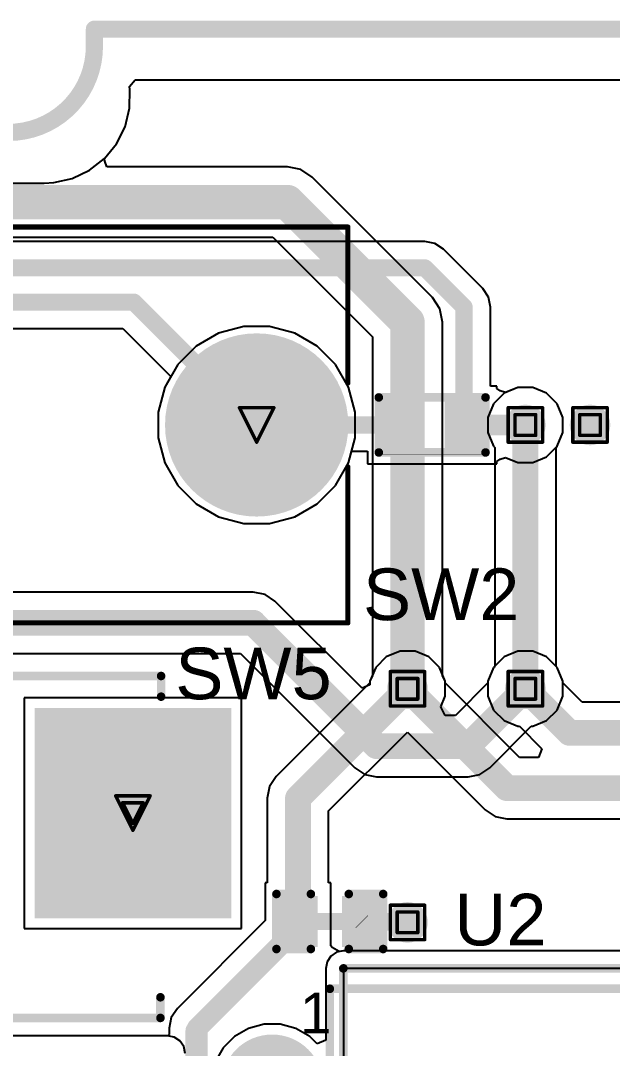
# Model space of a CAD drawing. Header units: inches. Extents: x 0 to 355, y -10 to 78.
# Drawn here: x 67.49 to 76.22, y 24.26 to 39.43 of the extents above; entities that cross this region are included whole.
import ezdxf

# ---------------------------------------------------------------- set-up
doc = ezdxf.new("R2010")
doc.units = ezdxf.units.IN
for name, color, linetype in [('Board Outline', 216, 'Continuous'), ('Bottom Layer', 5, 'Continuous'), ('Bottom Solder', 6, 'Continuous'), ('Drill Drawing', 1, 'Continuous'), ('Multi-Layer', 9, 'Continuous'), ('Pad Holes', 156, 'Continuous'), ('Top Layer', 1, 'Continuous'), ('Top Overlay', 2, 'Continuous'), ('Top Paste', 8, 'Continuous'), ('Top Solder', 216, 'Continuous'), ('Via Holes', 16, 'Continuous')]:
    doc.layers.add(name, color=color, linetype=linetype)
doc.styles.add('Arial', font='', dxfattribs={"height": 0.2})
doc.styles.get('Arial').set_extended_font_data('Arial')

# ---------------------------------------------------------------- blocks, each defined once
blk = doc.blocks.new('PAW3395DM_21')
at = {"layer": 'Bottom Layer'}
h = blk.add_hatch(color=5, dxfattribs=at)
edge = h.paths.add_edge_path()
edge.add_arc((-5.35, 6.675), 0.7, 0, 360)
at = {"layer": 'Bottom Solder'}
h = blk.add_hatch(color=6, dxfattribs=at)
edge = h.paths.add_edge_path()
edge.add_arc((-5.35, 6.675), 0.75, 0, 360)
at = {"layer": 'Multi-Layer'}
h = blk.add_hatch(color=9, dxfattribs=at)
edge = h.paths.add_edge_path()
edge.add_arc((-5.35, 6.675), 0.7, 0, 360)
at = {"layer": 'Top Layer'}
h = blk.add_hatch(color=1, dxfattribs=at)
edge = h.paths.add_edge_path()
edge.add_arc((-5.35, 6.675), 0.7, 0, 360)
at = {"layer": 'Top Solder'}
h = blk.add_hatch(color=216, dxfattribs=at)
edge = h.paths.add_edge_path()
edge.add_arc((-5.35, 6.675), 0.75, 0, 360)
at = {"layer": 'Top Overlay'}
for points in [[(-4.5, 8.1, 0.127, 0.127, 0), (4.5, 8.1, 0.127, 0.127, 0)], [(-4.5, 7.051, 0.127, 0.127, 0), (-4.5, 8.1, 0.127, 0.127, 0)]]:
    blk.add_lwpolyline(points, format="xyseb", dxfattribs=at)
blk.add_lwpolyline([(-4.532, 8.1, 0.0635, 0.0635, 1), (-4.468, 8.1, 0.0635, 0.0635, 1)], format="xyseb", close=True, dxfattribs=at)
blk.add_lwpolyline([(-4.532, 8.1, 0.0635, 0.0635, 1), (-4.468, 8.1, 0.0635, 0.0635, 1)], format="xyseb", close=True, dxfattribs=at)
at = {"layer": 'Top Overlay', "style": 'Arial'}
blk.add_text('1', height=0.6, dxfattribs=at).set_placement((-4.941, 7.443))
blk = doc.blocks.new('E203_13G3_2412_00_26')
at = {"layer": 'Bottom Layer'}
for points in [[(-4, -0.5), (-6.8, -0.5), (-6.8, 2.5), (-4, 2.5)], [(4, 2.5), (6.8, 2.5), (6.8, -0.5), (4, -0.5)]]:
    blk.add_hatch(color=5, dxfattribs=at).paths.add_polyline_path(points)
h = blk.add_hatch(color=5, dxfattribs=at)
edge = h.paths.add_edge_path()
edge.add_arc((-2.5, -1), 1, 0, 360)
h = blk.add_hatch(color=5, dxfattribs=at)
edge = h.paths.add_edge_path()
edge.add_arc((0, -1), 1, 0, 360)
h = blk.add_hatch(color=5, dxfattribs=at)
edge = h.paths.add_edge_path()
edge.add_arc((2.5, -1), 1, 0, 360)
at = {"layer": 'Bottom Solder'}
for points in [[(-3.949, -0.551), (-6.851, -0.551), (-6.851, 2.551), (-3.949, 2.551)], [(3.949, 2.551), (6.851, 2.551), (6.851, -0.551), (3.949, -0.551)]]:
    blk.add_hatch(color=6, dxfattribs=at).paths.add_polyline_path(points)
h = blk.add_hatch(color=6, dxfattribs=at)
edge = h.paths.add_edge_path()
edge.add_arc((-2.5, -1), 1.051, 0, 360)
h = blk.add_hatch(color=6, dxfattribs=at)
edge = h.paths.add_edge_path()
edge.add_arc((0, -1), 1.051, 0, 360)
h = blk.add_hatch(color=6, dxfattribs=at)
edge = h.paths.add_edge_path()
edge.add_arc((2.5, -1), 1.051, 0, 360)
at = {"layer": 'Multi-Layer'}
for points in [[(-4, -0.5), (-6.8, -0.5), (-6.8, 2.5), (-4, 2.5)], [(4, 2.5), (6.8, 2.5), (6.8, -0.5), (4, -0.5)]]:
    blk.add_hatch(color=9, dxfattribs=at).paths.add_polyline_path(points)
h = blk.add_hatch(color=9, dxfattribs=at)
edge = h.paths.add_edge_path()
edge.add_arc((-2.5, -1), 1, 0, 360)
h = blk.add_hatch(color=9, dxfattribs=at)
edge = h.paths.add_edge_path()
edge.add_arc((0, -1), 1, 0, 360)
h = blk.add_hatch(color=9, dxfattribs=at)
edge = h.paths.add_edge_path()
edge.add_arc((2.5, -1), 1, 0, 360)
at = {"layer": 'Pad Holes'}
for points in [[(-6.31, -0.05), (-6.31, 2.05), (-4.49, 2.05), (-4.49, -0.05)], [(4.49, -0.05), (4.49, 2.05), (6.31, 2.05), (6.31, -0.05)]]:
    blk.add_hatch(color=7, dxfattribs=at).paths.add_polyline_path(points)
h = blk.add_hatch(color=7, dxfattribs=at)
edge = h.paths.add_edge_path()
edge.add_arc((-2.5, -1), 0.6, 0, 360)
h = blk.add_hatch(color=7, dxfattribs=at)
edge = h.paths.add_edge_path()
edge.add_arc((0, -1), 0.6, 0, 360)
h = blk.add_hatch(color=7, dxfattribs=at)
edge = h.paths.add_edge_path()
edge.add_arc((2.5, -1), 0.6, 0, 360)
at = {"layer": 'Top Layer'}
for points in [[(-4, -0.5), (-6.8, -0.5), (-6.8, 2.5), (-4, 2.5)], [(4, 2.5), (6.8, 2.5), (6.8, -0.5), (4, -0.5)]]:
    blk.add_hatch(color=1, dxfattribs=at).paths.add_polyline_path(points)
h = blk.add_hatch(color=1, dxfattribs=at)
edge = h.paths.add_edge_path()
edge.add_arc((-2.5, -1), 1, 0, 360)
h = blk.add_hatch(color=1, dxfattribs=at)
edge = h.paths.add_edge_path()
edge.add_arc((0, -1), 1, 0, 360)
h = blk.add_hatch(color=1, dxfattribs=at)
edge = h.paths.add_edge_path()
edge.add_arc((2.5, -1), 1, 0, 360)
at = {"layer": 'Top Solder'}
for points in [[(-3.949, -0.551), (-6.851, -0.551), (-6.851, 2.551), (-3.949, 2.551)], [(3.949, 2.551), (6.851, 2.551), (6.851, -0.551), (3.949, -0.551)]]:
    blk.add_hatch(color=216, dxfattribs=at).paths.add_polyline_path(points)
h = blk.add_hatch(color=216, dxfattribs=at)
edge = h.paths.add_edge_path()
edge.add_arc((-2.5, -1), 1.051, 0, 360)
h = blk.add_hatch(color=216, dxfattribs=at)
edge = h.paths.add_edge_path()
edge.add_arc((0, -1), 1.051, 0, 360)
h = blk.add_hatch(color=216, dxfattribs=at)
edge = h.paths.add_edge_path()
edge.add_arc((2.5, -1), 1.051, 0, 360)
at = {"layer": 'Top Overlay'}
for points in [[(-5.817, 3.023, 0.127, 0.127, 0), (5.817, 3.023, 0.127, 0.127, 0)], [(-5.817, 2.718, 0.127, 0.127, 0), (-5.817, 3.023, 0.127, 0.127, 0)], [(5.817, 2.718, 0.127, 0.127, 0), (5.817, 3.023, 0.127, 0.127, 0)], [(-5.827, -2.023, 0.127, 0.127, 0), (-5.827, -1.718, 0.127, 0.127, 0)], [(5.806, -2.023, 0.127, 0.127, 0), (5.806, -1.718, 0.127, 0.127, 0)], [(-5.827, -2.023, 0.127, 0.127, 0), (-3.293, -2.023, 0.127, 0.127, 0)], [(3.272, -2.023, 0.127, 0.127, 0), (5.806, -2.023, 0.127, 0.127, 0)]]:
    blk.add_lwpolyline(points, format="xyseb", dxfattribs=at)
for points in [[(-5.848, 3.023, 0.0635, 0.0635, 1), (-5.785, 3.023, 0.0635, 0.0635, 1)], [(-5.848, 3.023, 0.0635, 0.0635, 1), (-5.785, 3.023, 0.0635, 0.0635, 1)], [(5.785, 3.023, 0.0635, 0.0635, 1), (5.848, 3.023, 0.0635, 0.0635, 1)], [(5.785, 3.023, 0.0635, 0.0635, 1), (5.848, 3.023, 0.0635, 0.0635, 1)], [(-5.848, 2.718, 0.0635, 0.0635, 1), (-5.785, 2.718, 0.0635, 0.0635, 1)], [(5.785, 2.718, 0.0635, 0.0635, 1), (5.848, 2.718, 0.0635, 0.0635, 1)], [(-5.859, -1.718, 0.0635, 0.0635, 1), (-5.795, -1.718, 0.0635, 0.0635, 1)], [(5.775, -1.718, 0.0635, 0.0635, 1), (5.838, -1.718, 0.0635, 0.0635, 1)], [(-5.859, -2.023, 0.0635, 0.0635, 1), (-5.795, -2.023, 0.0635, 0.0635, 1)], [(-5.859, -2.023, 0.0635, 0.0635, 1), (-5.795, -2.023, 0.0635, 0.0635, 1)], [(-3.324, -2.023, 0.0635, 0.0635, 1), (-3.261, -2.023, 0.0635, 0.0635, 1)], [(3.24, -2.023, 0.0635, 0.0635, 1), (3.304, -2.023, 0.0635, 0.0635, 1)], [(5.775, -2.023, 0.0635, 0.0635, 1), (5.838, -2.023, 0.0635, 0.0635, 1)], [(5.775, -2.023, 0.0635, 0.0635, 1), (5.838, -2.023, 0.0635, 0.0635, 1)]]:
    blk.add_lwpolyline(points, format="xyseb", close=True, dxfattribs=at)
blk = doc.blocks.new('KAILH_GM_8_0_29')
at = {"layer": 'Bottom Layer'}
h = blk.add_hatch(color=5, dxfattribs=at)
edge = h.paths.add_edge_path()
edge.add_arc((-5.08, 0), 1.25, 0, 360)
h = blk.add_hatch(color=5, dxfattribs=at)
edge = h.paths.add_edge_path()
edge.add_arc((0, 0), 1.25, 0, 360)
h = blk.add_hatch(color=5, dxfattribs=at)
edge = h.paths.add_edge_path()
edge.add_arc((5.08, 0), 1.25, 0, 360)
at = {"layer": 'Bottom Solder'}
h = blk.add_hatch(color=6, dxfattribs=at)
edge = h.paths.add_edge_path()
edge.add_arc((-5.08, 0), 1.352, 0, 360)
h = blk.add_hatch(color=6, dxfattribs=at)
edge = h.paths.add_edge_path()
edge.add_arc((0, 0), 1.352, 0, 360)
h = blk.add_hatch(color=6, dxfattribs=at)
edge = h.paths.add_edge_path()
edge.add_arc((5.08, 0), 1.352, 0, 360)
at = {"layer": 'Multi-Layer'}
h = blk.add_hatch(color=9, dxfattribs=at)
edge = h.paths.add_edge_path()
edge.add_arc((-5.08, 0), 1.25, 0, 360)
h = blk.add_hatch(color=9, dxfattribs=at)
edge = h.paths.add_edge_path()
edge.add_arc((0, 0), 1.25, 0, 360)
h = blk.add_hatch(color=9, dxfattribs=at)
edge = h.paths.add_edge_path()
edge.add_arc((5.08, 0), 1.25, 0, 360)
at = {"layer": 'Pad Holes'}
h = blk.add_hatch(color=7, dxfattribs=at)
edge = h.paths.add_edge_path()
edge.add_arc((-5.08, 0), 0.575, 0, 360)
h = blk.add_hatch(color=7, dxfattribs=at)
edge = h.paths.add_edge_path()
edge.add_arc((0, 0), 0.575, 0, 360)
h = blk.add_hatch(color=7, dxfattribs=at)
edge = h.paths.add_edge_path()
edge.add_arc((5.08, 0), 0.575, 0, 360)
at = {"layer": 'Top Layer'}
h = blk.add_hatch(color=1, dxfattribs=at)
edge = h.paths.add_edge_path()
edge.add_arc((-5.08, 0), 1.25, 0, 360)
h = blk.add_hatch(color=1, dxfattribs=at)
edge = h.paths.add_edge_path()
edge.add_arc((0, 0), 1.25, 0, 360)
h = blk.add_hatch(color=1, dxfattribs=at)
edge = h.paths.add_edge_path()
edge.add_arc((5.08, 0), 1.25, 0, 360)
at = {"layer": 'Top Solder'}
h = blk.add_hatch(color=216, dxfattribs=at)
edge = h.paths.add_edge_path()
edge.add_arc((-5.08, 0), 1.352, 0, 360)
h = blk.add_hatch(color=216, dxfattribs=at)
edge = h.paths.add_edge_path()
edge.add_arc((0, 0), 1.352, 0, 360)
h = blk.add_hatch(color=216, dxfattribs=at)
edge = h.paths.add_edge_path()
edge.add_arc((5.08, 0), 1.352, 0, 360)
at = {"layer": 'Top Overlay'}
for points in [[(-6.426, 2.921, 0.0762, 0.0762, 0), (6.426, 2.921, 0.0762, 0.0762, 0)], [(-6.426, 0.619, 0.0762, 0.0762, 0), (-6.426, 2.921, 0.0762, 0.0762, 0)], [(6.426, 0.619, 0.0762, 0.0762, 0), (6.426, 2.921, 0.0762, 0.0762, 0)], [(-6.706, -0.152, 0.254, 0.254, 0), (-6.706, 0.102, 0.254, 0.254, 0)], [(-6.706, 0.102, 0.254, 0.254, 0), (-6.579, -0.025, 0.254, 0.254, 0)], [(-6.706, -0.152, 0.254, 0.254, 0), (-6.579, -0.025, 0.254, 0.254, 0)], [(-6.426, -2.921, 0.0762, 0.0762, 0), (-6.426, -0.619, 0.0762, 0.0762, 0)], [(6.426, -2.921, 0.0762, 0.0762, 0), (6.426, -0.619, 0.0762, 0.0762, 0)], [(-6.426, -2.921, 0.0762, 0.0762, 0), (6.426, -2.921, 0.0762, 0.0762, 0)]]:
    blk.add_lwpolyline(points, format="xyseb", dxfattribs=at)
for points in [[(-6.445, 2.921, 0.0381, 0.0381, 1), (-6.407, 2.921, 0.0381, 0.0381, 1)], [(-6.445, 2.921, 0.0381, 0.0381, 1), (-6.407, 2.921, 0.0381, 0.0381, 1)], [(6.407, 2.921, 0.0381, 0.0381, 1), (6.445, 2.921, 0.0381, 0.0381, 1)], [(6.407, 2.921, 0.0381, 0.0381, 1), (6.445, 2.921, 0.0381, 0.0381, 1)], [(-6.445, 0.619, 0.0381, 0.0381, 1), (-6.407, 0.619, 0.0381, 0.0381, 1)], [(6.407, 0.619, 0.0381, 0.0381, 1), (6.445, 0.619, 0.0381, 0.0381, 1)], [(-6.769, 0.102, 0.127, 0.127, 1), (-6.642, 0.102, 0.127, 0.127, 1)], [(-6.769, 0.102, 0.127, 0.127, 1), (-6.642, 0.102, 0.127, 0.127, 1)], [(-6.642, -0.025, 0.127, 0.127, 1), (-6.515, -0.025, 0.127, 0.127, 1)], [(-6.642, -0.025, 0.127, 0.127, 1), (-6.515, -0.025, 0.127, 0.127, 1)], [(-6.769, -0.152, 0.127, 0.127, 1), (-6.642, -0.152, 0.127, 0.127, 1)], [(-6.769, -0.152, 0.127, 0.127, 1), (-6.642, -0.152, 0.127, 0.127, 1)], [(-6.445, -0.619, 0.0381, 0.0381, 1), (-6.407, -0.619, 0.0381, 0.0381, 1)], [(6.407, -0.619, 0.0381, 0.0381, 1), (6.445, -0.619, 0.0381, 0.0381, 1)], [(-6.445, -2.921, 0.0381, 0.0381, 1), (-6.407, -2.921, 0.0381, 0.0381, 1)], [(-6.445, -2.921, 0.0381, 0.0381, 1), (-6.407, -2.921, 0.0381, 0.0381, 1)], [(6.407, -2.921, 0.0381, 0.0381, 1), (6.445, -2.921, 0.0381, 0.0381, 1)], [(6.407, -2.921, 0.0381, 0.0381, 1), (6.445, -2.921, 0.0381, 0.0381, 1)]]:
    blk.add_lwpolyline(points, format="xyseb", close=True, dxfattribs=at)
blk = doc.blocks.new('R___0402_42')
at = {"layer": 'Top Layer'}
for points in [[(-0.699, -0.318), (-0.699, 0.318), (-0.241, 0.318), (-0.241, -0.318)], [(0.241, -0.318), (0.241, 0.318), (0.699, 0.318), (0.699, -0.318)]]:
    blk.add_hatch(color=1, dxfattribs=at).paths.add_polyline_path(points)
at = {"layer": 'Top Paste'}
for points in [[(-0.699, -0.318), (-0.699, 0.318), (-0.241, 0.318), (-0.241, -0.318)], [(0.241, -0.318), (0.241, 0.318), (0.699, 0.318), (0.699, -0.318)]]:
    blk.add_hatch(color=8, dxfattribs=at).paths.add_polyline_path(points)
at = {"layer": 'Top Solder'}
for points in [[(-0.754, -0.373), (-0.754, 0.373), (-0.186, 0.373), (-0.186, -0.373)], [(0.186, -0.373), (0.186, 0.373), (0.754, 0.373), (0.754, -0.373)]]:
    blk.add_hatch(color=216, dxfattribs=at).paths.add_polyline_path(points)
at = {"layer": 'Top Overlay'}
for points in [[(-0.787, 0.406, 0.127, 0.127, 0), (0.787, 0.406, 0.127, 0.127, 0)], [(-0.787, -0.406, 0.127, 0.127, 0), (-0.787, 0.406, 0.127, 0.127, 0)], [(0.787, -0.406, 0.127, 0.127, 0), (0.787, 0.406, 0.127, 0.127, 0)], [(-0.787, -0.406, 0.127, 0.127, 0), (0.787, -0.406, 0.127, 0.127, 0)], [(-0.813, -0.432, 0.00323, 0.00323, 0), (0.813, -0.432, 0.00323, 0.00323, 0)]]:
    blk.add_lwpolyline(points, format="xyseb", dxfattribs=at)
for points in [[(-0.819, 0.406, 0.0635, 0.0635, 1), (-0.756, 0.406, 0.0635, 0.0635, 1)], [(-0.819, 0.406, 0.0635, 0.0635, 1), (-0.756, 0.406, 0.0635, 0.0635, 1)], [(0.756, 0.406, 0.0635, 0.0635, 1), (0.819, 0.406, 0.0635, 0.0635, 1)], [(0.756, 0.406, 0.0635, 0.0635, 1), (0.819, 0.406, 0.0635, 0.0635, 1)], [(-0.819, -0.406, 0.0635, 0.0635, 1), (-0.756, -0.406, 0.0635, 0.0635, 1)], [(-0.819, -0.406, 0.0635, 0.0635, 1), (-0.756, -0.406, 0.0635, 0.0635, 1)], [(-0.814, -0.432, 0.00161, 0.00161, 1), (-0.812, -0.432, 0.00161, 0.00161, 1)], [(0.756, -0.406, 0.0635, 0.0635, 1), (0.819, -0.406, 0.0635, 0.0635, 1)], [(0.756, -0.406, 0.0635, 0.0635, 1), (0.819, -0.406, 0.0635, 0.0635, 1)], [(0.812, -0.432, 0.00161, 0.00161, 1), (0.814, -0.432, 0.00161, 0.00161, 1)]]:
    blk.add_lwpolyline(points, format="xyseb", close=True, dxfattribs=at)
blk = doc.blocks.new('C___0402_111')
at = {"layer": 'Top Layer'}
for points in [[(-0.699, -0.318), (-0.699, 0.318), (-0.241, 0.318), (-0.241, -0.318)], [(0.241, -0.318), (0.241, 0.318), (0.699, 0.318), (0.699, -0.318)]]:
    blk.add_hatch(color=1, dxfattribs=at).paths.add_polyline_path(points)
at = {"layer": 'Top Paste'}
for points in [[(-0.699, -0.318), (-0.699, 0.318), (-0.241, 0.318), (-0.241, -0.318)], [(0.241, -0.318), (0.241, 0.318), (0.699, 0.318), (0.699, -0.318)]]:
    blk.add_hatch(color=8, dxfattribs=at).paths.add_polyline_path(points)
at = {"layer": 'Top Solder'}
for points in [[(-0.758, -0.377), (-0.758, 0.377), (-0.181, 0.377), (-0.181, -0.377)], [(0.181, -0.377), (0.181, 0.377), (0.758, 0.377), (0.758, -0.377)]]:
    blk.add_hatch(color=216, dxfattribs=at).paths.add_polyline_path(points)
at = {"layer": 'Top Overlay'}
for points in [[(-0.279, 0.406, 0.127, 0.127, 0), (-0.787, 0.406, 0.127, 0.127, 0)], [(-0.787, 0.406, 0.127, 0.127, 0), (-0.787, -0.406, 0.127, 0.127, 0)], [(0.787, 0.406, 0.127, 0.127, 0), (0.279, 0.406, 0.127, 0.127, 0)], [(0.787, 0.406, 0.127, 0.127, 0), (0.787, -0.406, 0.127, 0.127, 0)], [(-0.279, -0.406, 0.127, 0.127, 0), (-0.787, -0.406, 0.127, 0.127, 0)], [(0.787, -0.406, 0.127, 0.127, 0), (0.279, -0.406, 0.127, 0.127, 0)]]:
    blk.add_lwpolyline(points, format="xyseb", dxfattribs=at)
for points in [[(-0.819, 0.406, 0.0635, 0.0635, 1), (-0.756, 0.406, 0.0635, 0.0635, 1)], [(-0.819, 0.406, 0.0635, 0.0635, 1), (-0.756, 0.406, 0.0635, 0.0635, 1)], [(-0.311, 0.406, 0.0635, 0.0635, 1), (-0.248, 0.406, 0.0635, 0.0635, 1)], [(0.248, 0.406, 0.0635, 0.0635, 1), (0.311, 0.406, 0.0635, 0.0635, 1)], [(0.756, 0.406, 0.0635, 0.0635, 1), (0.819, 0.406, 0.0635, 0.0635, 1)], [(0.756, 0.406, 0.0635, 0.0635, 1), (0.819, 0.406, 0.0635, 0.0635, 1)], [(-0.819, -0.406, 0.0635, 0.0635, 1), (-0.756, -0.406, 0.0635, 0.0635, 1)], [(-0.819, -0.406, 0.0635, 0.0635, 1), (-0.756, -0.406, 0.0635, 0.0635, 1)], [(-0.311, -0.406, 0.0635, 0.0635, 1), (-0.248, -0.406, 0.0635, 0.0635, 1)], [(0.248, -0.406, 0.0635, 0.0635, 1), (0.311, -0.406, 0.0635, 0.0635, 1)], [(0.756, -0.406, 0.0635, 0.0635, 1), (0.819, -0.406, 0.0635, 0.0635, 1)], [(0.756, -0.406, 0.0635, 0.0635, 1), (0.819, -0.406, 0.0635, 0.0635, 1)]]:
    blk.add_lwpolyline(points, format="xyseb", close=True, dxfattribs=at)

msp = doc.modelspace()

# ---------------------------------------------------------------- hatches: boundary and pattern name
at = {"layer": 'Bottom Layer'}
h = msp.add_hatch(color=5, dxfattribs=at)
edge = h.paths.add_edge_path()
edge.add_arc((74.938, 33.465), 0.3, 0, 360)
h = msp.add_hatch(color=5, dxfattribs=at)
edge = h.paths.add_edge_path()
edge.add_arc((75.892, 33.465), 0.3, 0, 360)
h = msp.add_hatch(color=5, dxfattribs=at)
edge = h.paths.add_edge_path()
edge.add_arc((73.199, 29.572), 0.3, 0, 360)
h = msp.add_hatch(color=5, dxfattribs=at)
edge = h.paths.add_edge_path()
edge.add_arc((74.938, 29.572), 0.3, 0, 360)
h = msp.add_hatch(color=5, dxfattribs=at)
edge = h.paths.add_edge_path()
edge.add_arc((73.199, 26.124), 0.3, 0, 360)
at = {"layer": 'Top Layer'}
h = msp.add_hatch(color=1, dxfattribs=at)
edge = h.paths.add_edge_path()
edge.add_arc((74.938, 33.465), 0.3, 0, 360)
h = msp.add_hatch(color=1, dxfattribs=at)
edge = h.paths.add_edge_path()
edge.add_arc((75.892, 33.465), 0.3, 0, 360)
h = msp.add_hatch(color=1, dxfattribs=at)
edge = h.paths.add_edge_path()
edge.add_arc((73.199, 29.572), 0.3, 0, 360)
h = msp.add_hatch(color=1, dxfattribs=at)
edge = h.paths.add_edge_path()
edge.add_arc((74.938, 29.572), 0.3, 0, 360)
h = msp.add_hatch(color=1, dxfattribs=at)
edge = h.paths.add_edge_path()
edge.add_arc((73.199, 26.124), 0.3, 0, 360)
at = {"layer": 'Via Holes'}
h = msp.add_hatch(color=7, dxfattribs=at)
edge = h.paths.add_edge_path()
edge.add_arc((74.938, 33.465), 0.15, 0, 360)
h = msp.add_hatch(color=7, dxfattribs=at)
edge = h.paths.add_edge_path()
edge.add_arc((75.892, 33.465), 0.15, 0, 360)
h = msp.add_hatch(color=7, dxfattribs=at)
edge = h.paths.add_edge_path()
edge.add_arc((73.199, 29.572), 0.15, 0, 360)
h = msp.add_hatch(color=7, dxfattribs=at)
edge = h.paths.add_edge_path()
edge.add_arc((74.938, 29.572), 0.15, 0, 360)
h = msp.add_hatch(color=7, dxfattribs=at)
edge = h.paths.add_edge_path()
edge.add_arc((73.199, 26.124), 0.15, 0, 360)

# ---------------------------------------------------------------- linework, layer by layer
at = {"layer": 'Board Outline'}
for points in [[(68.58, 39.306, 0.254, 0.254, 0), (82.804, 39.306, 0.254, 0.254, 0)], [(68.58, 39.053, 0.254, 0.254, 0), (68.58, 39.306, 0.254, 0.254, 0)], [(68.58, 39.053, 0.254, 0.254, -0.414405), (67.31, 37.782, 0.254, 0.254, 0)], [(72.253, 25.445, 0.127, 0.127, 0), (80.853, 25.445, 0.127, 0.127, 0)], [(72.253, 8.642, 0.127, 0.127, 0), (72.253, 25.445, 0.127, 0.127, 0)]]:
    msp.add_lwpolyline(points, format="xyseb", dxfattribs=at)
for points in [[(68.517, 39.306, 0.127, 0.127, 1), (68.644, 39.306, 0.127, 0.127, 1)], [(68.517, 39.306, 0.127, 0.127, 1), (68.644, 39.306, 0.127, 0.127, 1)], [(68.517, 39.053, 0.127, 0.127, 1), (68.644, 39.053, 0.127, 0.127, 1)], [(68.517, 39.053, 0.127, 0.127, 1), (68.644, 39.053, 0.127, 0.127, 1)], [(72.221, 25.445, 0.0635, 0.0635, 1), (72.285, 25.445, 0.0635, 0.0635, 1)], [(72.221, 25.445, 0.0635, 0.0635, 1), (72.285, 25.445, 0.0635, 0.0635, 1)]]:
    msp.add_lwpolyline(points, format="xyseb", close=True, dxfattribs=at)
at = {"layer": 'Bottom Layer'}
for p, q in [((69.098, 38.461), (69.181, 38.558)), ((69.181, 38.558), (82.254, 38.558)), ((69.105, 38.418), (69.098, 38.461)), ((69.099, 38.138), (69.105, 38.418)), ((69.032, 37.865), (69.099, 38.138)), ((68.906, 37.614), (69.032, 37.865)), ((68.731, 37.399), (68.906, 37.614)), ((68.736, 37.356), (68.731, 37.399)), ((68.765, 37.272), (68.736, 37.356)), ((71.427, 37.272), (68.765, 37.272)), ((71.625, 37.233), (71.427, 37.272)), ((71.793, 37.12), (71.625, 37.233)), ((73.566, 35.348), (71.793, 37.12)), ((46.147, 36.236), (71.212, 36.236)), ((71.212, 36.236), (72.681, 34.767)), ((73.678, 35.18), (73.566, 35.348)), ((73.717, 34.981), (73.678, 35.18)), ((70.783, 34.918), (70.413, 34.819)), ((71.165, 34.918), (70.783, 34.918)), ((71.535, 34.819), (71.165, 34.918)), ((73.717, 29.769), (73.717, 34.981)), ((70.413, 34.819), (70.082, 34.627)), ((71.866, 34.627), (71.535, 34.819)), ((72.681, 34.767), (72.681, 29.769)), ((70.082, 34.627), (69.811, 34.357)), ((72.137, 34.357), (71.866, 34.627)), ((69.811, 34.357), (69.62, 34.025)), ((72.328, 34.025), (72.137, 34.357)), ((69.62, 34.025), (69.521, 33.656)), ((72.427, 33.656), (72.328, 34.025)), ((74.828, 34.019), (74.624, 33.934)), ((75.048, 34.019), (74.828, 34.019)), ((75.252, 33.934), (75.048, 34.019)), ((74.624, 33.934), (74.468, 33.778)), ((75.408, 33.778), (75.252, 33.934)), ((74.468, 33.778), (74.384, 33.575)), ((75.492, 33.575), (75.408, 33.778)), ((69.521, 33.656), (69.521, 33.273)), ((72.427, 33.273), (72.427, 33.656)), ((74.384, 33.575), (74.384, 33.354)), ((75.492, 33.354), (75.492, 33.575)), ((69.521, 33.273), (69.62, 32.904)), ((72.328, 32.904), (72.427, 33.273)), ((74.384, 33.354), (74.468, 33.151)), ((75.408, 33.151), (75.492, 33.354)), ((74.468, 33.151), (74.485, 33.134)), ((74.485, 33.134), (74.485, 29.902)), ((75.391, 33.134), (75.408, 33.151)), ((75.391, 29.902), (75.391, 33.134)), ((69.62, 32.904), (69.811, 32.572)), ((72.137, 32.572), (72.328, 32.904)), ((69.811, 32.572), (70.082, 32.302)), ((71.866, 32.302), (72.137, 32.572)), ((70.082, 32.302), (70.413, 32.11)), ((71.535, 32.11), (71.866, 32.302)), ((70.413, 32.11), (70.783, 32.011)), ((70.783, 32.011), (71.165, 32.011)), ((71.165, 32.011), (71.535, 32.11)), ((70.923, 30.998), (63.083, 30.998)), ((71.097, 30.964), (70.923, 30.998)), ((71.244, 30.865), (71.097, 30.964)), ((72.528, 29.581), (71.244, 30.865)), ((63.27, 30.092), (70.736, 30.092)), ((70.736, 30.092), (72.422, 28.406)), ((74.468, 29.886), (74.384, 29.682)), ((74.485, 29.902), (74.468, 29.886)), ((75.408, 29.886), (75.391, 29.902)), ((75.492, 29.682), (75.408, 29.886)), ((72.681, 29.769), (72.645, 29.682)), ((73.753, 29.682), (73.717, 29.769)), ((72.645, 29.63), (72.528, 29.581)), ((72.645, 29.682), (72.645, 29.63)), ((73.753, 29.462), (73.753, 29.682)), ((74.384, 29.659), (73.905, 29.179)), ((74.384, 29.682), (74.384, 29.659)), ((75.492, 29.462), (75.492, 29.682)), ((70.751, 29.44), (67.545, 29.44)), ((67.545, 29.44), (67.545, 26.034)), ((70.751, 26.034), (70.751, 29.44)), ((73.689, 29.306), (73.753, 29.462)), ((75.408, 29.258), (75.492, 29.462)), ((73.756, 29.179), (73.689, 29.306)), ((73.905, 29.179), (73.756, 29.179)), ((75.252, 29.102), (75.408, 29.258)), ((74.413, 28.406), (75.025, 29.018)), ((75.025, 29.018), (75.048, 29.018)), ((75.048, 29.018), (75.252, 29.102)), ((72.422, 28.406), (72.422, 28.406)), ((72.422, 28.406), (72.569, 28.307)), ((74.266, 28.307), (74.413, 28.406)), ((72.569, 28.307), (72.742, 28.273)), ((72.742, 28.273), (72.742, 28.273)), ((72.742, 28.273), (74.092, 28.273)), ((74.092, 28.273), (74.266, 28.307)), ((67.545, 26.034), (70.751, 26.034)), ((72.154, 25.685), (72.07, 25.628)), ((72.253, 25.704), (72.154, 25.685)), ((80.853, 25.704), (72.253, 25.704)), ((72.014, 25.544), (71.994, 25.445)), ((72.07, 25.628), (72.014, 25.544)), ((71.994, 25.445), (71.994, 24.384)), ((71.084, 24.622), (70.854, 24.56)), ((71.322, 24.622), (71.084, 24.622)), ((71.552, 24.56), (71.322, 24.622)), ((69.659, 24.45), (64.084, 24.45)), ((69.758, 24.43), (69.659, 24.45)), ((69.842, 24.374), (69.758, 24.43)), ((70.648, 24.441), (70.48, 24.273)), ((70.854, 24.56), (70.648, 24.441)), ((71.758, 24.441), (71.552, 24.56)), ((71.867, 24.332), (71.758, 24.441)), ((69.898, 24.29), (69.842, 24.374)), ((69.918, 24.191), (69.898, 24.29)), ((70.48, 24.273), (70.361, 24.067)), ((71.994, 24.384), (71.867, 24.332))]:
    msp.add_line(p, q, dxfattribs=at)
for points in [[(34.993, 36.754, 0.508, 0.508, 0), (71.427, 36.754, 0.508, 0.508, 0)], [(71.427, 36.754, 0.508, 0.508, 0), (73.199, 34.981, 0.508, 0.508, 0)], [(73.199, 29.591, 0.508, 0.508, 0), (73.199, 34.981, 0.508, 0.508, 0)], [(74.938, 29.572, 0.381, 0.381, 0), (74.938, 33.465, 0.381, 0.381, 0)], [(63.083, 30.545, 0.381, 0.381, 0), (70.923, 30.545, 0.381, 0.381, 0)], [(70.923, 30.545, 0.381, 0.381, 0), (72.742, 28.726, 0.381, 0.381, 0)], [(74.092, 28.726, 0.381, 0.381, 0), (74.938, 29.572, 0.381, 0.381, 0)], [(72.742, 28.726, 0.381, 0.381, 0), (74.092, 28.726, 0.381, 0.381, 0)], [(70.051, 24.533, 0.254, 0.254, 0), (71.655, 26.137, 0.254, 0.254, 0)], [(71.655, 26.137, 0.254, 0.254, 0), (73.187, 26.137, 0.254, 0.254, 0)], [(73.187, 26.137, 0.254, 0.254, 0), (73.199, 26.124, 0.254, 0.254, 0)], [(70.051, 17.595, 0.254, 0.254, 0), (70.051, 24.533, 0.254, 0.254, 0)]]:
    msp.add_lwpolyline(points, format="xyseb", dxfattribs=at)
for points in [[(71.3, 36.754, 0.254, 0.254, 1), (71.554, 36.754, 0.254, 0.254, 1)], [(71.3, 36.754, 0.254, 0.254, 1), (71.554, 36.754, 0.254, 0.254, 1)], [(73.072, 34.981, 0.254, 0.254, 1), (73.326, 34.981, 0.254, 0.254, 1)], [(73.072, 34.981, 0.254, 0.254, 1), (73.326, 34.981, 0.254, 0.254, 1)], [(74.843, 33.465, 0.191, 0.191, 1), (75.033, 33.465, 0.191, 0.191, 1)], [(70.828, 30.545, 0.191, 0.191, 1), (71.019, 30.545, 0.191, 0.191, 1)], [(70.828, 30.545, 0.191, 0.191, 1), (71.019, 30.545, 0.191, 0.191, 1)], [(73.072, 29.591, 0.254, 0.254, 1), (73.326, 29.591, 0.254, 0.254, 1)], [(74.843, 29.572, 0.191, 0.191, 1), (75.033, 29.572, 0.191, 0.191, 1)], [(74.843, 29.572, 0.191, 0.191, 1), (75.033, 29.572, 0.191, 0.191, 1)], [(72.647, 28.726, 0.191, 0.191, 1), (72.838, 28.726, 0.191, 0.191, 1)], [(72.647, 28.726, 0.191, 0.191, 1), (72.838, 28.726, 0.191, 0.191, 1)], [(73.997, 28.726, 0.191, 0.191, 1), (74.187, 28.726, 0.191, 0.191, 1)], [(73.997, 28.726, 0.191, 0.191, 1), (74.187, 28.726, 0.191, 0.191, 1)], [(71.592, 26.137, 0.127, 0.127, 1), (71.719, 26.137, 0.127, 0.127, 1)], [(71.592, 26.137, 0.127, 0.127, 1), (71.719, 26.137, 0.127, 0.127, 1)], [(73.123, 26.137, 0.127, 0.127, 1), (73.25, 26.137, 0.127, 0.127, 1)], [(73.123, 26.137, 0.127, 0.127, 1), (73.25, 26.137, 0.127, 0.127, 1)], [(73.136, 26.124, 0.127, 0.127, 1), (73.263, 26.124, 0.127, 0.127, 1)], [(69.988, 24.533, 0.127, 0.127, 1), (70.115, 24.533, 0.127, 0.127, 1)], [(69.988, 24.533, 0.127, 0.127, 1), (70.115, 24.533, 0.127, 0.127, 1)]]:
    msp.add_lwpolyline(points, format="xyseb", close=True, dxfattribs=at)
at = {"layer": 'Drill Drawing'}
for points in [[(70.72, 33.719, 0.0508, 0.0508, 0), (71.228, 33.719, 0.0508, 0.0508, 0)], [(70.72, 33.719, 0.0508, 0.0508, 0), (70.974, 33.211, 0.0508, 0.0508, 0)], [(70.974, 33.211, 0.0508, 0.0508, 0), (71.228, 33.719, 0.0508, 0.0508, 0)], [(74.684, 33.719, 0.0508, 0.0508, 0), (75.192, 33.719, 0.0508, 0.0508, 0)], [(74.684, 33.211, 0.0508, 0.0508, 0), (74.684, 33.719, 0.0508, 0.0508, 0)], [(75.192, 33.211, 0.0508, 0.0508, 0), (75.192, 33.719, 0.0508, 0.0508, 0)], [(75.638, 33.719, 0.0508, 0.0508, 0), (76.146, 33.719, 0.0508, 0.0508, 0)], [(75.638, 33.211, 0.0508, 0.0508, 0), (75.638, 33.719, 0.0508, 0.0508, 0)], [(76.146, 33.211, 0.0508, 0.0508, 0), (76.146, 33.719, 0.0508, 0.0508, 0)], [(74.786, 33.617, 0.0508, 0.0508, 0), (75.09, 33.617, 0.0508, 0.0508, 0)], [(74.786, 33.312, 0.0508, 0.0508, 0), (74.786, 33.617, 0.0508, 0.0508, 0)], [(75.09, 33.312, 0.0508, 0.0508, 0), (75.09, 33.617, 0.0508, 0.0508, 0)], [(75.739, 33.617, 0.0508, 0.0508, 0), (76.044, 33.617, 0.0508, 0.0508, 0)], [(75.739, 33.312, 0.0508, 0.0508, 0), (75.739, 33.617, 0.0508, 0.0508, 0)], [(76.044, 33.312, 0.0508, 0.0508, 0), (76.044, 33.617, 0.0508, 0.0508, 0)], [(74.684, 33.211, 0.0508, 0.0508, 0), (75.192, 33.211, 0.0508, 0.0508, 0)], [(74.786, 33.312, 0.0508, 0.0508, 0), (75.09, 33.312, 0.0508, 0.0508, 0)], [(75.638, 33.211, 0.0508, 0.0508, 0), (76.146, 33.211, 0.0508, 0.0508, 0)], [(75.739, 33.312, 0.0508, 0.0508, 0), (76.044, 33.312, 0.0508, 0.0508, 0)], [(72.945, 29.826, 0.0508, 0.0508, 0), (73.453, 29.826, 0.0508, 0.0508, 0)], [(72.945, 29.318, 0.0508, 0.0508, 0), (72.945, 29.826, 0.0508, 0.0508, 0)], [(73.047, 29.724, 0.0508, 0.0508, 0), (73.352, 29.724, 0.0508, 0.0508, 0)], [(73.047, 29.419, 0.0508, 0.0508, 0), (73.047, 29.724, 0.0508, 0.0508, 0)], [(73.352, 29.419, 0.0508, 0.0508, 0), (73.352, 29.724, 0.0508, 0.0508, 0)], [(73.453, 29.318, 0.0508, 0.0508, 0), (73.453, 29.826, 0.0508, 0.0508, 0)], [(74.684, 29.826, 0.0508, 0.0508, 0), (75.192, 29.826, 0.0508, 0.0508, 0)], [(74.684, 29.318, 0.0508, 0.0508, 0), (74.684, 29.826, 0.0508, 0.0508, 0)], [(74.786, 29.724, 0.0508, 0.0508, 0), (75.09, 29.724, 0.0508, 0.0508, 0)], [(74.786, 29.419, 0.0508, 0.0508, 0), (74.786, 29.724, 0.0508, 0.0508, 0)], [(75.09, 29.419, 0.0508, 0.0508, 0), (75.09, 29.724, 0.0508, 0.0508, 0)], [(75.192, 29.318, 0.0508, 0.0508, 0), (75.192, 29.826, 0.0508, 0.0508, 0)], [(73.047, 29.419, 0.0508, 0.0508, 0), (73.352, 29.419, 0.0508, 0.0508, 0)], [(74.786, 29.419, 0.0508, 0.0508, 0), (75.09, 29.419, 0.0508, 0.0508, 0)], [(72.945, 29.318, 0.0508, 0.0508, 0), (73.453, 29.318, 0.0508, 0.0508, 0)], [(74.684, 29.318, 0.0508, 0.0508, 0), (75.192, 29.318, 0.0508, 0.0508, 0)], [(68.894, 27.991, 0.0508, 0.0508, 0), (69.402, 27.991, 0.0508, 0.0508, 0)], [(68.894, 27.991, 0.0508, 0.0508, 0), (69.148, 27.483, 0.0508, 0.0508, 0)], [(68.996, 27.889, 0.0508, 0.0508, 0), (69.3, 27.889, 0.0508, 0.0508, 0)], [(68.996, 27.889, 0.0508, 0.0508, 0), (69.148, 27.585, 0.0508, 0.0508, 0)], [(69.148, 27.483, 0.0508, 0.0508, 0), (69.402, 27.991, 0.0508, 0.0508, 0)], [(69.148, 27.585, 0.0508, 0.0508, 0), (69.3, 27.889, 0.0508, 0.0508, 0)], [(72.945, 26.378, 0.0508, 0.0508, 0), (73.453, 26.378, 0.0508, 0.0508, 0)], [(72.945, 25.87, 0.0508, 0.0508, 0), (72.945, 26.378, 0.0508, 0.0508, 0)], [(73.453, 25.87, 0.0508, 0.0508, 0), (73.453, 26.378, 0.0508, 0.0508, 0)], [(73.047, 26.277, 0.0508, 0.0508, 0), (73.352, 26.277, 0.0508, 0.0508, 0)], [(73.047, 25.972, 0.0508, 0.0508, 0), (73.047, 26.277, 0.0508, 0.0508, 0)], [(73.352, 25.972, 0.0508, 0.0508, 0), (73.352, 26.277, 0.0508, 0.0508, 0)], [(73.047, 25.972, 0.0508, 0.0508, 0), (73.352, 25.972, 0.0508, 0.0508, 0)], [(72.945, 25.87, 0.0508, 0.0508, 0), (73.453, 25.87, 0.0508, 0.0508, 0)]]:
    msp.add_lwpolyline(points, format="xyseb", dxfattribs=at)
for points in [[(70.707, 33.719, 0.0254, 0.0254, 1), (70.733, 33.719, 0.0254, 0.0254, 1)], [(70.707, 33.719, 0.0254, 0.0254, 1), (70.733, 33.719, 0.0254, 0.0254, 1)], [(71.215, 33.719, 0.0254, 0.0254, 1), (71.241, 33.719, 0.0254, 0.0254, 1)], [(71.215, 33.719, 0.0254, 0.0254, 1), (71.241, 33.719, 0.0254, 0.0254, 1)], [(74.671, 33.719, 0.0254, 0.0254, 1), (74.697, 33.719, 0.0254, 0.0254, 1)], [(74.671, 33.719, 0.0254, 0.0254, 1), (74.697, 33.719, 0.0254, 0.0254, 1)], [(75.179, 33.719, 0.0254, 0.0254, 1), (75.205, 33.719, 0.0254, 0.0254, 1)], [(75.179, 33.719, 0.0254, 0.0254, 1), (75.205, 33.719, 0.0254, 0.0254, 1)], [(75.625, 33.719, 0.0254, 0.0254, 1), (75.65, 33.719, 0.0254, 0.0254, 1)], [(75.625, 33.719, 0.0254, 0.0254, 1), (75.65, 33.719, 0.0254, 0.0254, 1)], [(76.133, 33.719, 0.0254, 0.0254, 1), (76.158, 33.719, 0.0254, 0.0254, 1)], [(76.133, 33.719, 0.0254, 0.0254, 1), (76.158, 33.719, 0.0254, 0.0254, 1)], [(74.773, 33.617, 0.0254, 0.0254, 1), (74.798, 33.617, 0.0254, 0.0254, 1)], [(74.773, 33.617, 0.0254, 0.0254, 1), (74.798, 33.617, 0.0254, 0.0254, 1)], [(75.078, 33.617, 0.0254, 0.0254, 1), (75.103, 33.617, 0.0254, 0.0254, 1)], [(75.078, 33.617, 0.0254, 0.0254, 1), (75.103, 33.617, 0.0254, 0.0254, 1)], [(75.727, 33.617, 0.0254, 0.0254, 1), (75.752, 33.617, 0.0254, 0.0254, 1)], [(75.727, 33.617, 0.0254, 0.0254, 1), (75.752, 33.617, 0.0254, 0.0254, 1)], [(76.031, 33.617, 0.0254, 0.0254, 1), (76.057, 33.617, 0.0254, 0.0254, 1)], [(76.031, 33.617, 0.0254, 0.0254, 1), (76.057, 33.617, 0.0254, 0.0254, 1)], [(70.961, 33.211, 0.0254, 0.0254, 1), (70.987, 33.211, 0.0254, 0.0254, 1)], [(70.961, 33.211, 0.0254, 0.0254, 1), (70.987, 33.211, 0.0254, 0.0254, 1)], [(74.671, 33.211, 0.0254, 0.0254, 1), (74.697, 33.211, 0.0254, 0.0254, 1)], [(74.671, 33.211, 0.0254, 0.0254, 1), (74.697, 33.211, 0.0254, 0.0254, 1)], [(74.773, 33.312, 0.0254, 0.0254, 1), (74.798, 33.312, 0.0254, 0.0254, 1)], [(74.773, 33.312, 0.0254, 0.0254, 1), (74.798, 33.312, 0.0254, 0.0254, 1)], [(75.078, 33.312, 0.0254, 0.0254, 1), (75.103, 33.312, 0.0254, 0.0254, 1)], [(75.078, 33.312, 0.0254, 0.0254, 1), (75.103, 33.312, 0.0254, 0.0254, 1)], [(75.179, 33.211, 0.0254, 0.0254, 1), (75.205, 33.211, 0.0254, 0.0254, 1)], [(75.179, 33.211, 0.0254, 0.0254, 1), (75.205, 33.211, 0.0254, 0.0254, 1)], [(75.625, 33.211, 0.0254, 0.0254, 1), (75.65, 33.211, 0.0254, 0.0254, 1)], [(75.625, 33.211, 0.0254, 0.0254, 1), (75.65, 33.211, 0.0254, 0.0254, 1)], [(75.727, 33.312, 0.0254, 0.0254, 1), (75.752, 33.312, 0.0254, 0.0254, 1)], [(75.727, 33.312, 0.0254, 0.0254, 1), (75.752, 33.312, 0.0254, 0.0254, 1)], [(76.031, 33.312, 0.0254, 0.0254, 1), (76.057, 33.312, 0.0254, 0.0254, 1)], [(76.031, 33.312, 0.0254, 0.0254, 1), (76.057, 33.312, 0.0254, 0.0254, 1)], [(76.133, 33.211, 0.0254, 0.0254, 1), (76.158, 33.211, 0.0254, 0.0254, 1)], [(76.133, 33.211, 0.0254, 0.0254, 1), (76.158, 33.211, 0.0254, 0.0254, 1)], [(72.933, 29.826, 0.0254, 0.0254, 1), (72.958, 29.826, 0.0254, 0.0254, 1)], [(72.933, 29.826, 0.0254, 0.0254, 1), (72.958, 29.826, 0.0254, 0.0254, 1)], [(73.034, 29.724, 0.0254, 0.0254, 1), (73.06, 29.724, 0.0254, 0.0254, 1)], [(73.034, 29.724, 0.0254, 0.0254, 1), (73.06, 29.724, 0.0254, 0.0254, 1)], [(73.339, 29.724, 0.0254, 0.0254, 1), (73.364, 29.724, 0.0254, 0.0254, 1)], [(73.339, 29.724, 0.0254, 0.0254, 1), (73.364, 29.724, 0.0254, 0.0254, 1)], [(73.441, 29.826, 0.0254, 0.0254, 1), (73.466, 29.826, 0.0254, 0.0254, 1)], [(73.441, 29.826, 0.0254, 0.0254, 1), (73.466, 29.826, 0.0254, 0.0254, 1)], [(74.671, 29.826, 0.0254, 0.0254, 1), (74.697, 29.826, 0.0254, 0.0254, 1)], [(74.671, 29.826, 0.0254, 0.0254, 1), (74.697, 29.826, 0.0254, 0.0254, 1)], [(74.773, 29.724, 0.0254, 0.0254, 1), (74.798, 29.724, 0.0254, 0.0254, 1)], [(74.773, 29.724, 0.0254, 0.0254, 1), (74.798, 29.724, 0.0254, 0.0254, 1)], [(75.078, 29.724, 0.0254, 0.0254, 1), (75.103, 29.724, 0.0254, 0.0254, 1)], [(75.078, 29.724, 0.0254, 0.0254, 1), (75.103, 29.724, 0.0254, 0.0254, 1)], [(75.179, 29.826, 0.0254, 0.0254, 1), (75.205, 29.826, 0.0254, 0.0254, 1)], [(75.179, 29.826, 0.0254, 0.0254, 1), (75.205, 29.826, 0.0254, 0.0254, 1)], [(73.034, 29.419, 0.0254, 0.0254, 1), (73.06, 29.419, 0.0254, 0.0254, 1)], [(73.034, 29.419, 0.0254, 0.0254, 1), (73.06, 29.419, 0.0254, 0.0254, 1)], [(73.339, 29.419, 0.0254, 0.0254, 1), (73.364, 29.419, 0.0254, 0.0254, 1)], [(73.339, 29.419, 0.0254, 0.0254, 1), (73.364, 29.419, 0.0254, 0.0254, 1)], [(74.773, 29.419, 0.0254, 0.0254, 1), (74.798, 29.419, 0.0254, 0.0254, 1)], [(74.773, 29.419, 0.0254, 0.0254, 1), (74.798, 29.419, 0.0254, 0.0254, 1)], [(75.078, 29.419, 0.0254, 0.0254, 1), (75.103, 29.419, 0.0254, 0.0254, 1)], [(75.078, 29.419, 0.0254, 0.0254, 1), (75.103, 29.419, 0.0254, 0.0254, 1)], [(72.933, 29.318, 0.0254, 0.0254, 1), (72.958, 29.318, 0.0254, 0.0254, 1)], [(72.933, 29.318, 0.0254, 0.0254, 1), (72.958, 29.318, 0.0254, 0.0254, 1)], [(73.441, 29.318, 0.0254, 0.0254, 1), (73.466, 29.318, 0.0254, 0.0254, 1)], [(73.441, 29.318, 0.0254, 0.0254, 1), (73.466, 29.318, 0.0254, 0.0254, 1)], [(74.671, 29.318, 0.0254, 0.0254, 1), (74.697, 29.318, 0.0254, 0.0254, 1)], [(74.671, 29.318, 0.0254, 0.0254, 1), (74.697, 29.318, 0.0254, 0.0254, 1)], [(75.179, 29.318, 0.0254, 0.0254, 1), (75.205, 29.318, 0.0254, 0.0254, 1)], [(75.179, 29.318, 0.0254, 0.0254, 1), (75.205, 29.318, 0.0254, 0.0254, 1)], [(68.881, 27.991, 0.0254, 0.0254, 1), (68.907, 27.991, 0.0254, 0.0254, 1)], [(68.881, 27.991, 0.0254, 0.0254, 1), (68.907, 27.991, 0.0254, 0.0254, 1)], [(68.983, 27.889, 0.0254, 0.0254, 1), (69.008, 27.889, 0.0254, 0.0254, 1)], [(68.983, 27.889, 0.0254, 0.0254, 1), (69.008, 27.889, 0.0254, 0.0254, 1)], [(69.288, 27.889, 0.0254, 0.0254, 1), (69.313, 27.889, 0.0254, 0.0254, 1)], [(69.288, 27.889, 0.0254, 0.0254, 1), (69.313, 27.889, 0.0254, 0.0254, 1)], [(69.389, 27.991, 0.0254, 0.0254, 1), (69.415, 27.991, 0.0254, 0.0254, 1)], [(69.389, 27.991, 0.0254, 0.0254, 1), (69.415, 27.991, 0.0254, 0.0254, 1)], [(69.135, 27.585, 0.0254, 0.0254, 1), (69.161, 27.585, 0.0254, 0.0254, 1)], [(69.135, 27.585, 0.0254, 0.0254, 1), (69.161, 27.585, 0.0254, 0.0254, 1)], [(69.135, 27.483, 0.0254, 0.0254, 1), (69.161, 27.483, 0.0254, 0.0254, 1)], [(69.135, 27.483, 0.0254, 0.0254, 1), (69.161, 27.483, 0.0254, 0.0254, 1)], [(72.933, 26.378, 0.0254, 0.0254, 1), (72.958, 26.378, 0.0254, 0.0254, 1)], [(72.933, 26.378, 0.0254, 0.0254, 1), (72.958, 26.378, 0.0254, 0.0254, 1)], [(73.441, 26.378, 0.0254, 0.0254, 1), (73.466, 26.378, 0.0254, 0.0254, 1)], [(73.441, 26.378, 0.0254, 0.0254, 1), (73.466, 26.378, 0.0254, 0.0254, 1)], [(73.034, 26.277, 0.0254, 0.0254, 1), (73.06, 26.277, 0.0254, 0.0254, 1)], [(73.034, 26.277, 0.0254, 0.0254, 1), (73.06, 26.277, 0.0254, 0.0254, 1)], [(73.339, 26.277, 0.0254, 0.0254, 1), (73.364, 26.277, 0.0254, 0.0254, 1)], [(73.339, 26.277, 0.0254, 0.0254, 1), (73.364, 26.277, 0.0254, 0.0254, 1)], [(73.034, 25.972, 0.0254, 0.0254, 1), (73.06, 25.972, 0.0254, 0.0254, 1)], [(73.034, 25.972, 0.0254, 0.0254, 1), (73.06, 25.972, 0.0254, 0.0254, 1)], [(73.339, 25.972, 0.0254, 0.0254, 1), (73.364, 25.972, 0.0254, 0.0254, 1)], [(73.339, 25.972, 0.0254, 0.0254, 1), (73.364, 25.972, 0.0254, 0.0254, 1)], [(72.933, 25.87, 0.0254, 0.0254, 1), (72.958, 25.87, 0.0254, 0.0254, 1)], [(72.933, 25.87, 0.0254, 0.0254, 1), (72.958, 25.87, 0.0254, 0.0254, 1)], [(73.441, 25.87, 0.0254, 0.0254, 1), (73.466, 25.87, 0.0254, 0.0254, 1)], [(73.441, 25.87, 0.0254, 0.0254, 1), (73.466, 25.87, 0.0254, 0.0254, 1)]]:
    msp.add_lwpolyline(points, format="xyseb", close=True, dxfattribs=at)
at = {"layer": 'Multi-Layer'}
for p, q in [((72.253, 25.445), (72.253, 8.642)), ((80.853, 25.445), (72.253, 25.445))]:
    msp.add_line(p, q, dxfattribs=at)
at = {"layer": 'Top Layer'}
for p, q in [((69.098, 38.461), (69.181, 38.558)), ((69.181, 38.558), (82.254, 38.558)), ((69.105, 38.418), (69.098, 38.461)), ((69.099, 38.138), (69.105, 38.418)), ((69.032, 37.865), (69.099, 38.138)), ((68.906, 37.614), (69.032, 37.865)), ((68.729, 37.396), (68.906, 37.614)), ((68.508, 37.223), (68.729, 37.396)), ((68.254, 37.103), (68.508, 37.223)), ((64.58, 37.034), (67.84, 37.034)), ((67.84, 37.034), (67.98, 37.041)), ((67.98, 37.041), (68.254, 37.103)), ((73.454, 36.172), (62.313, 36.172)), ((73.603, 36.142), (73.454, 36.172)), ((73.729, 36.058), (73.603, 36.142)), ((74.308, 35.479), (73.729, 36.058)), ((74.392, 35.352), (74.308, 35.479)), ((74.422, 35.204), (74.392, 35.352)), ((74.422, 34.036), (74.422, 35.204)), ((62.788, 34.889), (69, 34.889)), ((69, 34.889), (69.709, 34.18)), ((69.709, 34.18), (69.62, 34.025)), ((69.62, 34.025), (69.521, 33.656)), ((74.516, 34.036), (74.422, 34.036)), ((74.516, 34.005), (74.516, 34.036)), ((74.568, 33.971), (74.516, 34.005)), ((74.828, 34.019), (74.643, 33.942)), ((75.048, 34.019), (74.828, 34.019)), ((75.252, 33.934), (75.048, 34.019)), ((74.643, 33.942), (74.568, 33.971)), ((75.408, 33.778), (75.252, 33.934)), ((75.492, 33.575), (75.408, 33.778)), ((69.521, 33.656), (69.521, 33.273)), ((75.492, 33.354), (75.492, 33.575)), ((69.521, 33.273), (69.62, 32.904)), ((75.408, 33.151), (75.492, 33.354)), ((72.328, 32.904), (72.374, 33.076)), ((72.374, 33.076), (72.611, 33.076)), ((72.611, 33.076), (72.611, 32.893)), ((75.252, 32.995), (75.408, 33.151)), ((74.516, 32.924), (74.568, 32.958)), ((74.516, 32.893), (74.516, 32.924)), ((74.568, 32.958), (74.643, 32.987)), ((74.643, 32.987), (74.828, 32.911)), ((75.048, 32.911), (75.252, 32.995)), ((69.62, 32.904), (69.811, 32.572)), ((72.137, 32.572), (72.328, 32.904)), ((72.611, 32.893), (74.516, 32.893)), ((74.828, 32.911), (75.048, 32.911)), ((69.811, 32.572), (70.082, 32.302)), ((71.866, 32.302), (72.137, 32.572)), ((70.082, 32.302), (70.413, 32.11)), ((71.535, 32.11), (71.866, 32.302)), ((70.413, 32.11), (70.783, 32.011)), ((70.783, 32.011), (71.165, 32.011)), ((71.165, 32.011), (71.535, 32.11)), ((72.886, 30.041), (72.73, 29.886)), ((73.089, 30.126), (72.886, 30.041)), ((73.31, 30.126), (73.089, 30.126)), ((73.513, 30.041), (73.31, 30.126)), ((73.669, 29.886), (73.513, 30.041)), ((74.624, 30.041), (74.468, 29.886)), ((74.828, 30.126), (74.624, 30.041)), ((75.048, 30.126), (74.828, 30.126)), ((75.252, 30.041), (75.048, 30.126)), ((75.408, 29.886), (75.252, 30.041)), ((72.73, 29.886), (72.645, 29.682)), ((73.753, 29.682), (73.669, 29.886)), ((74.468, 29.886), (74.384, 29.682)), ((75.492, 29.682), (75.408, 29.886)), ((72.645, 29.659), (71.263, 28.276)), ((72.645, 29.682), (72.645, 29.659)), ((73.753, 29.659), (73.753, 29.682)), ((74.853, 28.559), (73.753, 29.659)), ((74.384, 29.682), (74.384, 29.462)), ((75.492, 29.659), (75.492, 29.682)), ((75.777, 29.374), (75.492, 29.659)), ((70.751, 29.44), (67.545, 29.44)), ((67.545, 29.44), (67.545, 26.034)), ((70.751, 26.034), (70.751, 29.44)), ((74.384, 29.462), (74.468, 29.258)), ((82.726, 29.374), (75.777, 29.374)), ((74.468, 29.258), (74.624, 29.102)), ((74.624, 29.102), (74.828, 29.018)), ((74.828, 29.018), (74.851, 29.018)), ((74.851, 29.018), (75.183, 28.686)), ((72.036, 27.768), (73.199, 28.931)), ((73.199, 28.931), (74.345, 27.785)), ((75.183, 28.686), (75.13, 28.559)), ((75.13, 28.559), (74.853, 28.559)), ((71.263, 28.276), (71.164, 28.129)), ((71.164, 28.129), (71.13, 27.956)), ((71.13, 27.956), (71.13, 26.708)), ((72.036, 26.708), (72.036, 27.768)), ((74.345, 27.785), (74.345, 27.785)), ((74.345, 27.785), (74.492, 27.687)), ((74.492, 27.687), (74.666, 27.652)), ((74.666, 27.652), (81.306, 27.652)), ((71.13, 26.708), (71.1, 26.708)), ((71.1, 26.708), (71.1, 26.151)), ((72.066, 26.708), (72.036, 26.708)), ((72.066, 25.778), (72.066, 26.708)), ((71.1, 26.151), (69.804, 24.855)), ((67.545, 26.034), (70.751, 26.034)), ((72.09, 25.752), (72.066, 25.778)), ((72.193, 25.692), (72.09, 25.752)), ((72.253, 25.704), (72.193, 25.692)), ((80.853, 25.704), (72.253, 25.704)), ((69.804, 24.855), (69.714, 24.72)), ((69.714, 24.72), (69.682, 24.562)), ((69.659, 24.45), (64.084, 24.45)), ((69.682, 24.469), (69.659, 24.45)), ((69.682, 24.562), (69.682, 24.469))]:
    msp.add_line(p, q, dxfattribs=at)
for points in [[(62.152, 35.783, 0.254, 0.254, 0), (73.454, 35.783, 0.254, 0.254, 0)], [(73.454, 35.783, 0.254, 0.254, 0), (74.033, 35.204, 0.254, 0.254, 0)], [(62.627, 35.277, 0.254, 0.254, 0), (69.161, 35.277, 0.254, 0.254, 0)], [(69.161, 35.277, 0.254, 0.254, 0), (70.974, 33.465, 0.254, 0.254, 0)], [(74.033, 33.465, 0.254, 0.254, 0), (74.033, 35.204, 0.254, 0.254, 0)], [(70.974, 33.465, 0.254, 0.254, 0), (73.093, 33.465, 0.254, 0.254, 0)], [(74.033, 33.465, 0.305, 0.305, 0), (74.938, 33.465, 0.305, 0.305, 0)], [(71.583, 27.956, 0.381, 0.381, 0), (73.199, 29.572, 0.381, 0.381, 0)], [(73.199, 29.572, 0.381, 0.381, 0), (74.666, 28.106, 0.381, 0.381, 0)], [(74.938, 29.572, 0.381, 0.381, 0), (75.589, 28.921, 0.381, 0.381, 0)], [(75.589, 28.921, 0.381, 0.381, 0), (82.726, 28.921, 0.381, 0.381, 0)], [(74.666, 28.106, 0.381, 0.381, 0), (81.494, 28.106, 0.381, 0.381, 0)], [(71.583, 26.137, 0.381, 0.381, 0), (71.583, 27.956, 0.381, 0.381, 0)], [(71.583, 26.048, 0.381, 0.381, 0), (71.583, 26.137, 0.381, 0.381, 0)], [(72.523, 26.137, 0.254, 0.254, 0), (72.529, 26.131, 0.254, 0.254, 0)], [(72.529, 26.131, 0.254, 0.254, 0), (73.193, 26.131, 0.254, 0.254, 0)], [(73.193, 26.131, 0.254, 0.254, 0), (73.199, 26.124, 0.254, 0.254, 0)], [(70.097, 24.562, 0.305, 0.305, 0), (71.583, 26.048, 0.305, 0.305, 0)], [(70.097, 18.589, 0.305, 0.305, 0), (70.097, 24.562, 0.305, 0.305, 0)]]:
    msp.add_lwpolyline(points, format="xyseb", dxfattribs=at)
for points in [[(73.39, 35.783, 0.127, 0.127, 1), (73.517, 35.783, 0.127, 0.127, 1)], [(73.39, 35.783, 0.127, 0.127, 1), (73.517, 35.783, 0.127, 0.127, 1)], [(69.098, 35.277, 0.127, 0.127, 1), (69.225, 35.277, 0.127, 0.127, 1)], [(69.098, 35.277, 0.127, 0.127, 1), (69.225, 35.277, 0.127, 0.127, 1)], [(73.97, 35.204, 0.127, 0.127, 1), (74.097, 35.204, 0.127, 0.127, 1)], [(73.97, 35.204, 0.127, 0.127, 1), (74.097, 35.204, 0.127, 0.127, 1)], [(70.911, 33.465, 0.127, 0.127, 1), (71.038, 33.465, 0.127, 0.127, 1)], [(70.911, 33.465, 0.127, 0.127, 1), (71.038, 33.465, 0.127, 0.127, 1)], [(73.03, 33.465, 0.127, 0.127, 1), (73.157, 33.465, 0.127, 0.127, 1)], [(73.957, 33.465, 0.152, 0.152, 1), (74.109, 33.465, 0.152, 0.152, 1)], [(73.97, 33.465, 0.127, 0.127, 1), (74.097, 33.465, 0.127, 0.127, 1)], [(74.862, 33.465, 0.152, 0.152, 1), (75.014, 33.465, 0.152, 0.152, 1)], [(73.104, 29.572, 0.191, 0.191, 1), (73.295, 29.572, 0.191, 0.191, 1)], [(73.104, 29.572, 0.191, 0.191, 1), (73.295, 29.572, 0.191, 0.191, 1)], [(74.843, 29.572, 0.191, 0.191, 1), (75.033, 29.572, 0.191, 0.191, 1)], [(75.494, 28.921, 0.191, 0.191, 1), (75.684, 28.921, 0.191, 0.191, 1)], [(75.494, 28.921, 0.191, 0.191, 1), (75.684, 28.921, 0.191, 0.191, 1)], [(74.57, 28.106, 0.191, 0.191, 1), (74.761, 28.106, 0.191, 0.191, 1)], [(74.57, 28.106, 0.191, 0.191, 1), (74.761, 28.106, 0.191, 0.191, 1)], [(71.488, 27.956, 0.191, 0.191, 1), (71.678, 27.956, 0.191, 0.191, 1)], [(71.488, 27.956, 0.191, 0.191, 1), (71.678, 27.956, 0.191, 0.191, 1)], [(71.488, 26.137, 0.191, 0.191, 1), (71.678, 26.137, 0.191, 0.191, 1)], [(71.488, 26.137, 0.191, 0.191, 1), (71.678, 26.137, 0.191, 0.191, 1)], [(72.459, 26.137, 0.127, 0.127, 1), (72.586, 26.137, 0.127, 0.127, 1)], [(72.466, 26.131, 0.127, 0.127, 1), (72.593, 26.131, 0.127, 0.127, 1)], [(72.466, 26.131, 0.127, 0.127, 1), (72.593, 26.131, 0.127, 0.127, 1)], [(73.129, 26.131, 0.127, 0.127, 1), (73.256, 26.131, 0.127, 0.127, 1)], [(73.129, 26.131, 0.127, 0.127, 1), (73.256, 26.131, 0.127, 0.127, 1)], [(73.136, 26.124, 0.127, 0.127, 1), (73.263, 26.124, 0.127, 0.127, 1)], [(71.488, 26.048, 0.191, 0.191, 1), (71.678, 26.048, 0.191, 0.191, 1)], [(71.507, 26.048, 0.152, 0.152, 1), (71.659, 26.048, 0.152, 0.152, 1)], [(70.02, 24.562, 0.152, 0.152, 1), (70.173, 24.562, 0.152, 0.152, 1)], [(70.02, 24.562, 0.152, 0.152, 1), (70.173, 24.562, 0.152, 0.152, 1)]]:
    msp.add_lwpolyline(points, format="xyseb", close=True, dxfattribs=at)

# ---------------------------------------------------------------- block references
for name, p in [('KAILH_GM_8_0_29', (65.894, 33.465)), ('R___0402_42', (73.563, 33.465)), ('E203_13G3_2412_00_26', (63.748, 26.737)), ('PAW3395DM_21', (76.553, 17.044))]:
    msp.add_blockref(name, p)
at = {"rotation": 180}
msp.add_blockref('C___0402_111', (72.053, 26.137), dxfattribs=at)

# ---------------------------------------------------------------- texts
at = {"layer": 'Top Overlay', "style": 'Arial'}
for s, p in [('SW2', (72.543, 30.585)), ('SW5', (69.774, 29.417)), ('U2', (73.889, 25.784))]:
    msp.add_text(s, height=0.762, dxfattribs=at).set_placement(p)

doc.saveas('drawing.dxf')
